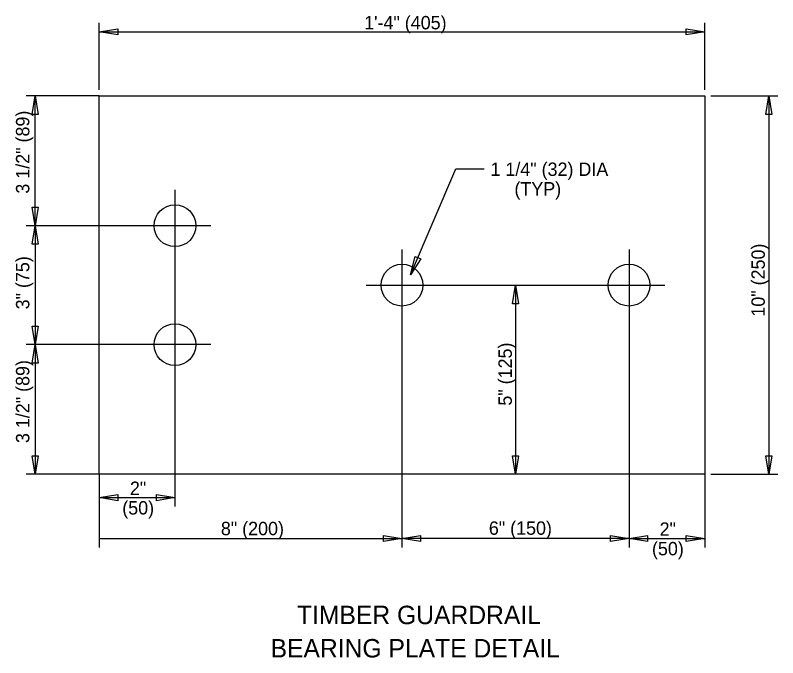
# Model space of a CAD drawing. Extents: x 0.5 to 16.4, y -4.8 to 9.3.
# Drawn here: x 0.5 to 5.62, y -4.81 to -0.5 of the extents above; entities that cross this region are included whole.
import ezdxf

# ---------------------------------------------------------------- set-up
doc = ezdxf.new("R2010")
doc.units = 0
for name, color, linetype in [('SD_P_Center Lines', 7, 'Continuous'), ('SD_P_Dimension Lines', 7, 'Continuous'), ('SD_P_Dimension Text', 7, 'Continuous'), ('SD_P_Prop Object Lines', 7, 'Continuous'), ('SD_P_Subtitles', 7, 'Continuous')]:
    doc.layers.add(name, color=color, linetype=linetype)

msp = doc.modelspace()

# ---------------------------------------------------------------- linework, layer by layer
at = {"layer": 'SD_P_Center Lines'}
for p, q in [((1.5718, -1.6691), (1.5718, -3.7976)), ((1.8124, -1.9097), (0.5721, -1.9097)), ((3.0976, -2.0687), (3.0976, -4.0719)), ((4.6235, -2.0687), (4.6235, -4.0719)), ((2.857, -2.3093), (4.8641, -2.3093)), ((1.8124, -2.709), (0.5721, -2.709))]:
    msp.add_line(p, q, dxfattribs=at)
at = {"layer": 'SD_P_Dimension Lines'}
for p, q in [((1.0631, -0.9968), (1.0631, -0.5466)), ((5.1321, -0.9968), (5.1321, -0.5466)), ((1.0631, -0.6066), (5.1321, -0.6066)), ((1.0631, -1.0378), (0.5721, -1.0378)), ((0.6321, -1.9097), (0.6321, -1.0378)), ((5.1732, -1.0378), (5.6233, -1.0378)), ((5.5633, -1.0378), (5.5633, -3.5809)), ((3.1556, -2.2405), (3.4586, -1.5267)), ((3.4586, -1.5267), (3.6505, -1.5267)), ((0.6321, -1.9097), (0.6321, -2.709)), ((3.8606, -2.3093), (3.8606, -3.5809)), ((0.6321, -2.709), (0.6321, -3.5809)), ((1.0631, -3.5809), (0.5721, -3.5809)), ((1.0631, -3.5809), (1.0631, -4.0719)), ((5.1321, -3.5809), (5.1321, -4.0719)), ((5.1732, -3.5809), (5.6233, -3.5809)), ((1.0631, -3.7376), (1.5718, -3.7376)), ((1.0631, -4.0119), (3.0976, -4.0119)), ((4.6235, -4.0119), (3.0976, -4.0119)), ((4.6235, -4.0119), (5.1321, -4.0119))]:
    msp.add_line(p, q, dxfattribs=at)
for points in [[(1.1881, -0.6274), (1.0631, -0.6066), (1.1881, -0.5858)], [(5.0071, -0.5858), (5.1321, -0.6066), (5.0071, -0.6274)], [(0.6113, -1.1628), (0.6321, -1.0378), (0.6529, -1.1628)], [(5.5425, -1.1628), (5.5633, -1.0378), (5.5841, -1.1628)], [(0.6529, -1.7847), (0.6321, -1.9097), (0.6113, -1.7847)], [(0.6113, -2.0347), (0.6321, -1.9097), (0.6529, -2.0347)], [(3.2236, -2.1335), (3.1556, -2.2405), (3.1853, -2.1173)], [(3.8398, -2.4343), (3.8606, -2.3093), (3.8814, -2.4343)], [(0.6529, -2.584), (0.6321, -2.709), (0.6113, -2.584)], [(0.6113, -2.834), (0.6321, -2.709), (0.6529, -2.834)], [(0.6529, -3.4559), (0.6321, -3.5809), (0.6113, -3.4559)], [(3.8814, -3.4559), (3.8606, -3.5809), (3.8398, -3.4559)], [(5.5841, -3.4559), (5.5633, -3.5809), (5.5425, -3.4559)], [(1.1881, -3.7584), (1.0631, -3.7376), (1.1881, -3.7168)], [(1.4468, -3.7168), (1.5718, -3.7376), (1.4468, -3.7584)], [(2.9726, -3.9911), (3.0976, -4.0119), (2.9726, -4.0327)], [(3.2226, -4.0327), (3.0976, -4.0119), (3.2226, -3.9911)], [(4.4985, -3.9911), (4.6235, -4.0119), (4.4985, -4.0327)], [(4.7485, -4.0327), (4.6235, -4.0119), (4.7485, -3.9911)], [(5.0071, -3.9911), (5.1321, -4.0119), (5.0071, -4.0327)]]:
    msp.add_lwpolyline(points, close=True, dxfattribs=at)
at = {"layer": 'SD_P_Prop Object Lines'}
for p, q in [((1.0631, -1.0378), (5.1321, -1.0378)), ((1.0631, -3.5809), (1.0631, -1.0378)), ((5.1321, -1.0378), (5.1321, -3.5809)), ((5.1321, -3.5809), (1.0631, -3.5809))]:
    msp.add_line(p, q, dxfattribs=at)
for centre in [(1.5718, -1.9097), (3.0976, -2.3093), (4.6235, -2.3093), (1.5718, -2.709)]:
    msp.add_circle(centre, 0.1406, dxfattribs=at)

# ---------------------------------------------------------------- texts
at = {"layer": 'SD_P_Dimension Text'}
for s, height, p in [('1\'-4" (405)', 0.089998, (2.8433, -0.5899)), ('1 1/4" (32) DIA', 0.089998, (3.6922, -1.5752)), ('(TYP)', 0.09, (3.8534, -1.7068)), ('2"', 0.09, (1.2689, -3.7197)), ('(50)', 0.09, (1.2174, -3.8512)), ('6" (150)', 0.09, (3.6814, -3.9873)), ('8" (200)', 0.09, (1.8803, -3.9902)), ('2"', 0.09, (4.8293, -3.994)), ('(50)', 0.09, (4.7778, -4.1255))]:
    msp.add_text(s, height=height, dxfattribs=at).set_placement(p)
for s, height, p in [('3 1/2" (89)', 0.089998, (0.5929, -1.6942)), ('10" (250)', 0.09, (5.5363, -2.521)), ('3" (75)', 0.09, (0.5929, -2.4719)), ('5" (125)', 0.09, (3.836, -3.1193)), ('3 1/2" (89)', 0.089998, (0.5929, -3.3708))]:
    msp.add_text(s, height=height, rotation=90, dxfattribs=at).set_placement(p)
at = {"layer": 'SD_P_Subtitles'}
for s, p in [('TIMBER GUARDRAIL', (2.3918, -4.5881)), ('BEARING PLATE DETAIL', (2.2143, -4.8121))]:
    msp.add_text(s, height=0.124002, dxfattribs=at).set_placement(p)

doc.saveas('drawing.dxf')
